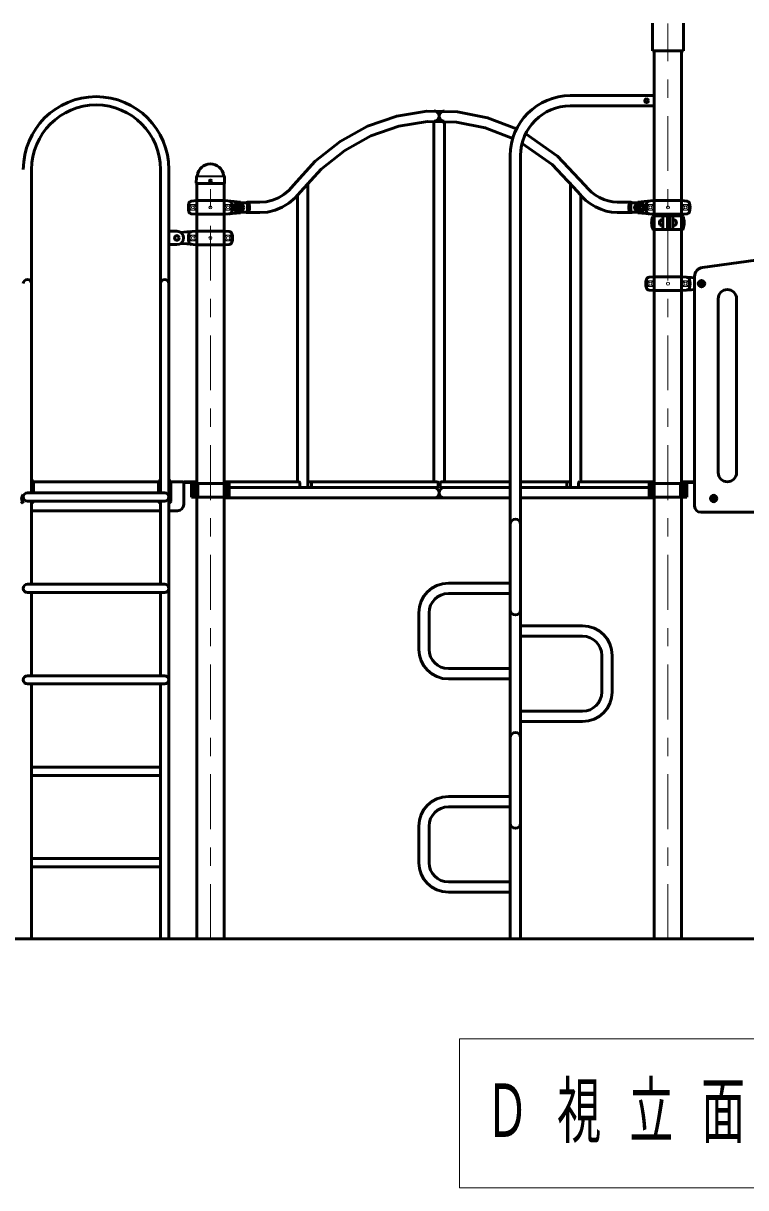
# Model space of a CAD drawing. Units: millimetres on the paper, scale 1:60. Extents: x -385 to 0, y -594 to 267.
# Drawn here: x -144.6 to -105.1, y -143.4 to -79.7 of the extents above; entities that cross this region are included whole.
import ezdxf

# ---------------------------------------------------------------- set-up
doc = ezdxf.new("R2010")
doc.units = ezdxf.units.MM
doc.linetypes.add('USER1', pattern=[4.5, 2.5, -2])
doc.linetypes.add('USER2', pattern=[6, 3, -1, 1, -1])
doc.layers.add('LY_1', color=140, linetype='Continuous', lineweight=50)
doc.styles.add('ＭＳ ゴシック', font='')
doc.styles.get('ＭＳ ゴシック').set_extended_font_data('MS Gothic')

msp = doc.modelspace()

# ---------------------------------------------------------------- linework, layer by layer
at = {"layer": 'LY_1'}
for p, q in [((-110.204, -81.219), (-110.204, -79.719)), ((-108.511, -81.219), (-108.511, -79.719)), ((-110.204, -81.219), (-108.511, -81.219)), ((-110.1, -129.794), (-110.1, -81.149)), ((-108.615, -129.794), (-108.615, -81.149)), ((-110.1, -83.677), (-114.691, -83.677)), ((-110.1, -84.244), (-114.691, -84.244)), ((-122.141, -104.794), (-122.141, -85.082)), ((-121.574, -104.794), (-121.574, -85.082)), ((-117.974, -86.961), (-117.974, -129.794)), ((-117.407, -86.961), (-117.407, -129.794)), ((-144.131, -105.401), (-144.131, -87.71)), ((-137.084, -105.401), (-137.084, -87.71)), ((-136.631, -129.794), (-136.631, -87.711)), ((-135.132, -88.469), (-135.125, -88.138)), ((-135.123, -88.477), (-135.132, -88.469)), ((-135.123, -88.477), (-133.591, -88.477)), ((-135.104, -88.09), (-135.086, -88.072)), ((-135.1, -129.794), (-135.1, -88.477)), ((-133.611, -88.09), (-133.629, -88.072)), ((-133.615, -129.794), (-133.615, -88.477)), ((-133.583, -88.469), (-133.591, -88.477)), ((-133.583, -88.469), (-133.59, -88.138)), ((-129.028, -105.111), (-129.028, -88.449)), ((-114.687, -105.111), (-114.687, -88.449)), ((-129.594, -104.794), (-129.594, -89.133)), ((-114.12, -104.794), (-114.12, -89.133)), ((-135.124, -89.419), (-135.387, -89.442)), ((-135.124, -89.419), (-133.59, -89.419)), ((-133.59, -89.419), (-132.719, -89.504)), ((-132.834, -89.544), (-132.333, -89.544)), ((-132.772, -89.756), (-132.706, -89.717)), ((-132.772, -89.756), (-132.772, -89.832)), ((-132.706, -89.717), (-132.639, -89.756)), ((-132.639, -89.756), (-132.639, -89.832)), ((-132.345, -89.511), (-131.655, -89.511)), ((-132.333, -90.044), (-132.333, -89.544)), ((-112.059, -89.511), (-111.37, -89.511)), ((-110.881, -89.544), (-111.382, -89.544)), ((-111.382, -90.044), (-111.382, -89.544)), ((-111.076, -89.756), (-111.009, -89.717)), ((-111.076, -89.756), (-111.076, -89.832)), ((-111.009, -89.717), (-110.942, -89.756)), ((-110.125, -89.419), (-110.996, -89.504)), ((-110.942, -89.756), (-110.942, -89.832)), ((-108.591, -89.419), (-110.124, -89.419)), ((-108.591, -89.419), (-108.328, -89.442)), ((-135.124, -90.169), (-135.387, -90.146)), ((-135.124, -90.169), (-133.59, -90.169)), ((-133.591, -90.169), (-132.719, -90.084)), ((-132.834, -90.044), (-132.333, -90.044)), ((-132.772, -89.832), (-132.706, -89.871)), ((-132.706, -89.871), (-132.639, -89.832)), ((-132.345, -90.077), (-131.655, -90.077)), ((-112.059, -90.077), (-111.37, -90.077)), ((-110.881, -90.044), (-111.382, -90.044)), ((-111.076, -89.832), (-111.009, -89.871)), ((-111.009, -89.871), (-110.942, -89.832)), ((-110.124, -90.169), (-110.996, -90.084)), ((-110.126, -90.252), (-109.416, -90.252)), ((-108.591, -90.169), (-110.124, -90.169)), ((-109.628, -90.627), (-109.628, -90.269)), ((-109.382, -90.286), (-109.382, -90.969)), ((-109.332, -90.286), (-109.332, -90.969)), ((-108.589, -90.252), (-109.299, -90.252)), ((-109.086, -90.627), (-109.086, -90.269)), ((-108.591, -90.169), (-108.328, -90.146)), ((-110.124, -91.002), (-109.416, -91.002)), ((-109.628, -90.473), (-109.662, -90.471)), ((-109.628, -90.782), (-109.662, -90.783)), ((-109.628, -90.627), (-109.628, -90.986)), ((-108.589, -91.002), (-109.299, -91.002)), ((-109.086, -90.473), (-109.053, -90.471)), ((-109.086, -90.627), (-109.086, -90.986)), ((-109.086, -90.782), (-109.053, -90.783)), ((-136.191, -91.094), (-136.631, -91.094)), ((-135.649, -91.132), (-135.986, -91.156)), ((-135.124, -91.086), (-135.649, -91.132)), ((-133.591, -91.086), (-135.124, -91.086)), ((-133.591, -91.086), (-133.328, -91.109)), ((-136.191, -91.827), (-136.631, -91.827)), ((-135.649, -91.79), (-135.986, -91.765)), ((-135.124, -91.836), (-135.649, -91.79)), ((-133.591, -91.836), (-135.124, -91.836)), ((-133.591, -91.836), (-133.328, -91.813)), ((-107.467, -93.071), (-99.262, -91.951)), ((-110.124, -93.586), (-110.387, -93.609)), ((-110.124, -93.586), (-108.59, -93.586)), ((-108.591, -93.586), (-108.066, -93.632)), ((-107.899, -106.127), (-107.899, -93.566)), ((-108.066, -93.632), (-107.899, -93.644)), ((-107.524, -93.884), (-107.591, -93.922)), ((-107.591, -93.922), (-107.591, -93.999)), ((-107.524, -94.038), (-107.591, -93.999)), ((-107.457, -93.922), (-107.524, -93.884)), ((-107.457, -93.999), (-107.524, -94.038)), ((-107.457, -93.922), (-107.457, -93.999)), ((-110.124, -94.336), (-110.387, -94.313)), ((-110.124, -94.336), (-108.59, -94.336)), ((-108.591, -94.336), (-108.066, -94.29)), ((-108.066, -94.29), (-107.899, -94.277)), ((-106.607, -94.785), (-106.607, -104.294)), ((-105.607, -104.294), (-105.607, -94.785)), ((-144.024, -104.741), (-144.131, -104.741)), ((-144.024, -105.401), (-144.024, -104.741)), ((-144.024, -104.794), (-137.191, -104.794)), ((-137.191, -105.401), (-137.191, -104.741)), ((-137.191, -104.741), (-137.084, -104.741)), ((-136.524, -104.741), (-136.631, -104.741)), ((-136.524, -105.086), (-136.524, -104.741)), ((-136.524, -105.877), (-136.524, -104.741)), ((-135.866, -104.794), (-136.524, -104.794)), ((-135.1, -104.794), (-135.816, -104.794)), ((-135.1, -104.832), (-135.816, -104.832)), ((-135.816, -104.844), (-135.816, -106.044)), ((-135.388, -104.894), (-135.388, -105.644)), ((-135.388, -104.894), (-133.327, -104.894)), ((-135.258, -104.894), (-135.258, -105.644)), ((-135.209, -104.894), (-135.209, -105.644)), ((-135.053, -104.894), (-135.053, -105.644)), ((-129.527, -104.794), (-133.615, -104.794)), ((-133.466, -104.894), (-133.466, -105.644)), ((-133.327, -104.894), (-133.327, -105.644)), ((-129.477, -105.111), (-129.477, -104.844)), ((-121.962, -104.794), (-129.028, -104.794)), ((-128.841, -105.111), (-128.841, -104.844)), ((-121.912, -105.061), (-121.912, -104.844)), ((-121.803, -105.061), (-121.803, -104.844)), ((-121.753, -104.794), (-117.974, -104.794)), ((-117.407, -104.794), (-114.687, -104.794)), ((-114.873, -105.111), (-114.873, -104.844)), ((-114.238, -105.111), (-114.238, -104.844)), ((-114.188, -104.794), (-110.1, -104.794)), ((-110.388, -104.894), (-110.388, -105.644)), ((-108.327, -104.894), (-110.388, -104.894)), ((-110.249, -104.894), (-110.249, -105.644)), ((-108.662, -104.894), (-108.662, -105.644)), ((-108.615, -104.794), (-107.899, -104.794)), ((-108.615, -104.832), (-107.899, -104.832)), ((-108.506, -104.894), (-108.506, -105.644)), ((-108.457, -104.894), (-108.457, -105.644)), ((-108.327, -104.894), (-108.327, -105.644)), ((-144.357, -105.401), (-140.607, -105.401)), ((-136.857, -105.401), (-140.607, -105.401)), ((-135.388, -105.644), (-133.327, -105.644)), ((-121.962, -105.111), (-133.615, -105.111)), ((-133.615, -105.677), (-117.974, -105.677)), ((-121.753, -105.111), (-117.974, -105.111)), ((-117.407, -105.111), (-110.1, -105.111)), ((-117.407, -105.677), (-110.1, -105.677)), ((-108.327, -105.644), (-110.388, -105.644)), ((-106.924, -105.672), (-106.857, -105.634)), ((-106.924, -105.672), (-106.924, -105.749)), ((-106.857, -105.634), (-106.791, -105.672)), ((-106.791, -105.672), (-106.791, -105.749)), ((-144.357, -105.854), (-140.607, -105.854)), ((-144.131, -110.401), (-144.131, -105.854)), ((-144.024, -105.877), (-144.024, -105.854)), ((-136.857, -105.854), (-140.607, -105.854)), ((-137.191, -105.877), (-137.191, -105.854)), ((-137.084, -110.401), (-137.084, -105.854)), ((-106.924, -105.749), (-106.857, -105.788)), ((-106.857, -105.788), (-106.791, -105.749)), ((-144.131, -106.377), (-140.607, -106.377)), ((-137.084, -106.377), (-140.607, -106.377)), ((-136.149, -106.377), (-136.631, -106.377)), ((-98.649, -106.461), (-107.566, -106.461)), ((-144.357, -110.401), (-140.607, -110.401)), ((-136.857, -110.401), (-140.607, -110.401)), ((-121.357, -110.344), (-117.974, -110.344)), ((-144.357, -110.854), (-140.607, -110.854)), ((-144.131, -115.401), (-144.131, -110.854)), ((-136.857, -110.854), (-140.607, -110.854)), ((-137.084, -115.401), (-137.084, -110.854)), ((-121.357, -110.911), (-117.974, -110.911)), ((-122.974, -113.961), (-122.974, -111.961)), ((-122.407, -113.961), (-122.407, -111.961)), ((-114.024, -112.677), (-117.407, -112.677)), ((-114.024, -113.244), (-117.407, -113.244)), ((-112.974, -116.294), (-112.974, -114.294)), ((-112.407, -116.294), (-112.407, -114.294)), ((-117.974, -115.011), (-121.357, -115.011)), ((-144.357, -115.401), (-140.607, -115.401)), ((-144.357, -115.854), (-140.607, -115.854)), ((-144.131, -129.794), (-144.131, -115.854)), ((-136.857, -115.401), (-140.607, -115.401)), ((-136.857, -115.854), (-140.607, -115.854)), ((-137.084, -129.794), (-137.084, -115.854)), ((-117.974, -115.577), (-121.357, -115.577)), ((-117.407, -117.344), (-114.024, -117.344)), ((-117.407, -117.911), (-114.024, -117.911)), ((-144.131, -120.401), (-140.607, -120.401)), ((-144.131, -120.854), (-140.607, -120.854)), ((-137.084, -120.401), (-140.607, -120.401)), ((-137.084, -120.854), (-140.607, -120.854)), ((-121.357, -122.011), (-117.974, -122.011)), ((-121.357, -122.577), (-117.974, -122.577)), ((-122.974, -125.627), (-122.974, -123.627)), ((-122.407, -125.627), (-122.407, -123.627)), ((-144.131, -125.401), (-140.607, -125.401)), ((-137.084, -125.401), (-140.607, -125.401)), ((-144.131, -125.854), (-140.607, -125.854)), ((-137.084, -125.854), (-140.607, -125.854)), ((-117.974, -126.677), (-121.357, -126.677)), ((-117.974, -127.244), (-121.357, -127.244)), ((-153.457, -129.794), (-38.286, -129.794))]:
    msp.add_line(p, q, dxfattribs=at)
at = {"layer": 'LY_1', "color": 7, "linetype": 'USER2', "lineweight": 13}
for p, q in [((-109.357, -129.794), (-109.357, -79.724)), ((-134.357, -129.794), (-134.357, -88.057))]:
    msp.add_line(p, q, dxfattribs=at)
at = {"layer": 'LY_1', "color": 7, "lineweight": 13}
for p, q in [((-135.102, -88.119), (-133.613, -88.119)), ((-135.072, -88.061), (-133.646, -88.061)), ((-135.47, -89.948), (-135.47, -89.64)), ((-135.162, -89.64), (-135.47, -89.64)), ((-133.553, -89.64), (-133.245, -89.64)), ((-133.245, -89.948), (-133.245, -89.64)), ((-110.162, -89.64), (-110.47, -89.64)), ((-110.47, -89.948), (-110.47, -89.64)), ((-108.553, -89.64), (-108.245, -89.64)), ((-108.245, -89.948), (-108.245, -89.64)), ((-135.162, -89.948), (-135.47, -89.948)), ((-133.553, -89.948), (-133.245, -89.948)), ((-110.162, -89.948), (-110.47, -89.948)), ((-109.224, -90.286), (-109.224, -90.969)), ((-108.553, -89.948), (-108.245, -89.948)), ((-135.47, -91.615), (-135.47, -91.307)), ((-135.162, -91.307), (-135.47, -91.307)), ((-135.162, -91.615), (-135.47, -91.615)), ((-133.553, -91.307), (-133.245, -91.307)), ((-133.553, -91.615), (-133.245, -91.615)), ((-133.245, -91.615), (-133.245, -91.307)), ((-110.162, -93.807), (-110.47, -93.807)), ((-110.47, -94.115), (-110.47, -93.807)), ((-110.162, -94.115), (-110.47, -94.115)), ((-108.553, -93.807), (-108.245, -93.807)), ((-108.553, -94.115), (-108.245, -94.115)), ((-108.245, -94.115), (-108.245, -93.807)), ((-120.744, -135.269), (-120.744, -143.402)), ((-69.944, -135.269), (-120.744, -135.269)), ((-120.744, -143.402), (-69.944, -143.402))]:
    msp.add_line(p, q, dxfattribs=at)
at = {"layer": 'LY_1', "color": 7, "linetype": 'USER1', "lineweight": 13}
for p, q in [((-135.107, -89.436), (-135.107, -90.152)), ((-133.607, -89.436), (-133.607, -90.152)), ((-110.107, -89.436), (-110.107, -90.152)), ((-108.607, -89.436), (-108.607, -90.152))]:
    msp.add_line(p, q, dxfattribs=at)
at = {"layer": 'LY_1'}
for points in [[(-117.631, -85.5), (-119.21, -84.889), (-120.855, -84.564), (-122.525, -84.534), (-124.178, -84.8), (-125.774, -85.354), (-127.27, -86.184), (-128.631, -87.267), (-129.822, -88.577)], [(-117.836, -86.018), (-119.338, -85.437), (-120.904, -85.128), (-122.494, -85.1), (-124.068, -85.353), (-125.586, -85.881), (-127.01, -86.67), (-128.306, -87.701), (-129.439, -88.948)], [(-113.897, -88.571), (-115.39, -86.99), (-117.129, -85.763)], [(-114.28, -88.942), (-115.686, -87.45), (-117.323, -86.288)], [(-129.818, -88.571), (-130.063, -88.846), (-130.341, -89.079), (-130.645, -89.265), (-130.97, -89.4), (-131.309, -89.483), (-131.655, -89.511)], [(-129.434, -88.942), (-129.731, -89.274), (-130.066, -89.555), (-130.434, -89.78), (-130.827, -89.944), (-131.237, -90.044), (-131.655, -90.077)], [(-114.28, -88.942), (-114.068, -89.189), (-113.834, -89.41), (-113.581, -89.602), (-113.311, -89.764), (-113.028, -89.894), (-112.734, -89.99), (-112.432, -90.051), (-112.127, -90.076), (-112.093, -90.077), (-112.059, -90.077)], [(-113.897, -88.571), (-113.722, -88.776), (-113.528, -88.958), (-113.318, -89.118), (-113.095, -89.252), (-112.86, -89.359), (-112.617, -89.438), (-112.368, -89.489), (-112.115, -89.51), (-112.087, -89.51), (-112.059, -89.511)], [(-132.834, -89.544), (-132.863, -89.546), (-132.892, -89.553), (-132.919, -89.563), (-132.946, -89.577), (-132.97, -89.596), (-132.992, -89.617), (-133.011, -89.642), (-133.028, -89.669), (-133.04, -89.698), (-133.05, -89.729), (-133.056, -89.761), (-133.057, -89.794), (-133.056, -89.827), (-133.05, -89.859), (-133.04, -89.89), (-133.028, -89.919), (-133.011, -89.946), (-132.992, -89.971), (-132.97, -89.992), (-132.946, -90.01), (-132.919, -90.025), (-132.892, -90.035), (-132.863, -90.042), (-132.834, -90.044)], [(-132.81, -89.544), (-132.839, -89.546), (-132.868, -89.553), (-132.896, -89.563), (-132.922, -89.577), (-132.946, -89.596), (-132.968, -89.617), (-132.987, -89.642), (-133.004, -89.669), (-133.017, -89.698), (-133.026, -89.729), (-133.032, -89.761), (-133.034, -89.794), (-133.032, -89.827), (-133.026, -89.859), (-133.017, -89.89), (-133.004, -89.919), (-132.987, -89.946), (-132.968, -89.971), (-132.946, -89.992), (-132.922, -90.01), (-132.896, -90.025), (-132.868, -90.035), (-132.839, -90.042), (-132.81, -90.044)], [(-132.405, -90.044), (-132.389, -90.06), (-132.373, -90.071), (-132.356, -90.076), (-132.339, -90.077), (-132.322, -90.072), (-132.305, -90.063), (-132.289, -90.048), (-132.274, -90.029), (-132.261, -90.006), (-132.249, -89.979), (-132.239, -89.948), (-132.23, -89.915), (-132.224, -89.879), (-132.22, -89.842), (-132.218, -89.804), (-132.219, -89.765), (-132.222, -89.728), (-132.227, -89.691), (-132.234, -89.657), (-132.243, -89.624), (-132.255, -89.595), (-132.267, -89.57), (-132.282, -89.549), (-132.297, -89.532), (-132.313, -89.52), (-132.33, -89.513), (-132.347, -89.511), (-132.364, -89.514), (-132.381, -89.522), (-132.397, -89.535), (-132.401, -89.54), (-132.405, -89.544)], [(-111.31, -90.044), (-111.326, -90.06), (-111.343, -90.071), (-111.36, -90.076), (-111.377, -90.077), (-111.395, -90.072), (-111.411, -90.062), (-111.427, -90.046), (-111.442, -90.026), (-111.456, -90.002), (-111.468, -89.974), (-111.478, -89.942), (-111.486, -89.907), (-111.492, -89.871), (-111.495, -89.833), (-111.497, -89.794), (-111.495, -89.755), (-111.492, -89.717), (-111.486, -89.68), (-111.478, -89.646), (-111.468, -89.614), (-111.456, -89.586), (-111.442, -89.562), (-111.427, -89.542), (-111.411, -89.526), (-111.395, -89.516), (-111.377, -89.511), (-111.36, -89.512), (-111.343, -89.517), (-111.326, -89.528), (-111.31, -89.544)], [(-110.905, -89.544), (-110.876, -89.546), (-110.847, -89.553), (-110.819, -89.563), (-110.793, -89.577), (-110.769, -89.596), (-110.747, -89.617), (-110.727, -89.642), (-110.711, -89.669), (-110.698, -89.698), (-110.689, -89.729), (-110.683, -89.761), (-110.681, -89.794), (-110.683, -89.827), (-110.689, -89.859), (-110.698, -89.89), (-110.711, -89.919), (-110.727, -89.946), (-110.747, -89.971), (-110.769, -89.992), (-110.793, -90.01), (-110.819, -90.025), (-110.847, -90.035), (-110.876, -90.042), (-110.905, -90.044)], [(-110.881, -89.544), (-110.852, -89.546), (-110.823, -89.553), (-110.795, -89.563), (-110.769, -89.577), (-110.745, -89.596), (-110.723, -89.617), (-110.703, -89.642), (-110.687, -89.669), (-110.674, -89.698), (-110.665, -89.729), (-110.659, -89.761), (-110.657, -89.794), (-110.659, -89.827), (-110.665, -89.859), (-110.674, -89.89), (-110.687, -89.919), (-110.703, -89.946), (-110.723, -89.971), (-110.745, -89.992), (-110.769, -90.01), (-110.795, -90.025), (-110.823, -90.035), (-110.852, -90.042), (-110.881, -90.044)]]:
    msp.add_lwpolyline(points, dxfattribs=at)
for centre, radius in [((-110.524, -83.961), 0.1), ((-134.357, -88.344), 0.05), ((-132.706, -89.794), 0.175), ((-111.009, -89.794), 0.175), ((-136.191, -91.461), 0.125), ((-107.524, -93.961), 0.175), ((-106.857, -105.711), 0.175)]:
    msp.add_circle(centre, radius, dxfattribs=at)
at = {"layer": 'LY_1', "color": 7, "lineweight": 13}
for centre, radius in [((-135.316, -89.794), 0.154), ((-135.316, -89.794), 0.0833), ((-134.357, -89.794), 0.0833), ((-133.399, -89.794), 0.154), ((-133.399, -89.794), 0.0833), ((-132.706, -89.794), 0.0917), ((-111.009, -89.794), 0.0917), ((-110.316, -89.794), 0.154), ((-110.316, -89.794), 0.0833), ((-109.357, -89.794), 0.0833), ((-108.399, -89.794), 0.154), ((-108.399, -89.794), 0.0833), ((-135.316, -91.461), 0.154), ((-135.316, -91.461), 0.0833), ((-134.357, -91.461), 0.0833), ((-133.399, -91.461), 0.154), ((-133.399, -91.461), 0.0833), ((-110.316, -93.961), 0.154), ((-110.316, -93.961), 0.0833), ((-109.357, -93.961), 0.0833), ((-108.399, -93.961), 0.154), ((-108.399, -93.961), 0.0833), ((-107.524, -93.961), 0.2), ((-107.524, -93.961), 0.0917), ((-106.857, -105.711), 0.2), ((-106.857, -105.711), 0.0917)]:
    msp.add_circle(centre, radius, dxfattribs=at)
at = {"layer": 'LY_1', "color": 7, "linetype": 'USER1', "lineweight": 13}
for centre, radius in [((-132.706, -89.794), 0.125), ((-132.706, -89.794), 0.104), ((-111.009, -89.794), 0.125), ((-111.009, -89.794), 0.104), ((-107.524, -93.961), 0.104), ((-106.857, -105.711), 0.104)]:
    msp.add_circle(centre, radius, dxfattribs=at)
at = {"layer": 'LY_1'}
for centre, radius, start, end in [((-140.607, -87.711), 3.977, 0, 180), ((-114.691, -86.961), 3.283, 90, 180), ((-140.607, -87.711), 3.523, 0, 180), ((-122.141, -84.798), 0.283, 271.75349, 91.77526), ((-121.574, -84.798), 0.283, 88.22485, 268.24651), ((-114.691, -86.961), 2.717, 90, 180), ((-134.357, -88.127), 0.72, 90, 173.3676), ((-134.357, -88.127), 0.72, 6.6324, 90), ((-135.055, -88.14), 0.07, 135, 178.99605), ((-135.119, -88.039), 0.0467, 315, 353.3676), ((-133.596, -88.039), 0.0467, 186.6324, 225), ((-133.66, -88.14), 0.07, 1.00395, 45), ((-134.732, -89.794), 0.833, 163.80375, 196.19625), ((-135.373, -89.608), 0.167, 95, 163.80375), ((-133.342, -89.608), 0.167, 16.19625, 85), ((-133.982, -89.794), 0.833, 343.80375, 16.19625), ((-109.732, -89.794), 0.833, 163.80375, 196.19625), ((-110.373, -89.608), 0.167, 95, 163.80375), ((-108.342, -89.608), 0.167, 16.19625, 85), ((-108.982, -89.794), 0.833, 343.80375, 16.19625), ((-135.373, -89.98), 0.167, 196.19625, 265), ((-133.342, -89.98), 0.167, 275, 343.80375), ((-110.373, -89.98), 0.167, 196.19625, 265), ((-109.314, -90.627), 0.935, 159.19706, 200.80294), ((-110.126, -90.319), 0.0667, 90, 159.19706), ((-109.612, -90.269), 0.0167, 90, 180), ((-109.416, -90.286), 0.0333, 0, 90), ((-109.299, -90.286), 0.0333, 90, 180), ((-109.103, -90.269), 0.0167, 0, 90), ((-108.589, -90.319), 0.0667, 20.80294, 90), ((-109.401, -90.627), 0.935, 339.19706, 20.80294), ((-108.342, -89.98), 0.167, 275, 343.80375), ((-110.126, -90.936), 0.0667, 200.80294, 270), ((-109.667, -90.627), 0.156, 88, 272), ((-109.612, -90.986), 0.0167, 180, 270), ((-109.416, -90.969), 0.0333, 270, 0), ((-109.299, -90.969), 0.0333, 180, 270), ((-109.103, -90.986), 0.0167, 270, 0), ((-109.048, -90.627), 0.156, 268, 92), ((-108.589, -90.936), 0.0667, 270, 339.19706), ((-136.191, -91.461), 0.367, 270, 90), ((-134.732, -91.461), 0.833, 163.80375, 196.19625), ((-135.373, -91.275), 0.167, 95, 163.80375), ((-135.373, -91.647), 0.167, 196.19625, 265), ((-133.342, -91.275), 0.167, 16.19625, 85), ((-133.342, -91.647), 0.167, 275, 343.80375), ((-133.982, -91.461), 0.833, 343.80375, 16.19625), ((-110.373, -93.775), 0.167, 95, 163.80375), ((-108.342, -93.775), 0.167, 16.19625, 85), ((-107.399, -93.566), 0.5, 97.46846, 180), ((-144.357, -93.961), 0.227, 0, 180), ((-136.857, -93.961), 0.227, 0, 180), ((-109.732, -93.961), 0.833, 163.80375, 196.19625), ((-110.373, -94.147), 0.167, 196.19625, 265), ((-108.342, -94.147), 0.167, 275, 343.80375), ((-108.982, -93.961), 0.833, 343.80375, 16.19625), ((-106.107, -94.785), 0.5, 0, 180), ((-106.107, -104.294), 0.5, 180, 0), ((-135.866, -104.844), 0.05, 0, 90), ((-129.527, -104.844), 0.05, 0, 90), ((-128.791, -104.844), 0.05, 90, 180), ((-121.962, -104.844), 0.05, 0, 90), ((-121.962, -105.061), 0.05, 270, 0), ((-121.753, -104.844), 0.05, 90, 180), ((-121.753, -105.061), 0.05, 180, 270), ((-114.923, -104.844), 0.05, 0, 90), ((-114.188, -104.844), 0.05, 90, 180), ((-144.357, -105.719), 0.317, 135.70796, 224.29204), ((-144.357, -105.627), 0.227, 90, 270), ((-136.857, -105.627), 0.227, 270, 90), ((-136.857, -105.719), 0.317, 315.70796, 44.29204), ((-122.141, -105.394), 0.283, 270, 90), ((-121.574, -105.394), 0.283, 90, 270), ((-144.357, -105.627), 0.417, 216.8699, 237.04363), ((-144.357, -105.627), 0.417, 302.95637, 323.1301), ((-136.857, -105.627), 0.417, 216.8699, 237.04363), ((-136.857, -105.627), 0.417, 302.95637, 323.1301), ((-136.149, -106.044), 0.333, 270, 0), ((-107.566, -106.127), 0.333, 180, 270), ((-117.691, -107.127), 0.283, 0, 180), ((-144.357, -110.627), 0.227, 90, 270), ((-136.857, -110.627), 0.227, 270, 90), ((-121.357, -111.961), 1.617, 90, 180), ((-121.357, -111.961), 1.05, 90, 180), ((-117.691, -111.794), 0.283, 180, 0), ((-114.024, -114.294), 1.617, 0, 90), ((-114.024, -114.294), 1.05, 0, 90), ((-121.357, -113.961), 1.617, 180, 270), ((-121.357, -113.961), 1.05, 180, 270), ((-144.357, -115.627), 0.227, 90, 270), ((-136.857, -115.627), 0.227, 270, 90), ((-114.024, -116.294), 1.617, 270, 0), ((-114.024, -116.294), 1.05, 270, 0), ((-117.691, -118.794), 0.283, 0, 180), ((-121.357, -123.627), 1.617, 90, 180), ((-121.357, -123.627), 1.05, 90, 180), ((-117.691, -123.461), 0.283, 180, 0), ((-121.357, -125.627), 1.617, 180, 270), ((-121.357, -125.627), 1.05, 180, 270)]:
    msp.add_arc(centre, radius, start, end, dxfattribs=at)
at = {"layer": 'LY_1', "color": 7, "lineweight": 13}
for centre, radius, start, end in [((-137.295, -89.794), 2.139, 355.87048, 4.12952), ((-131.42, -89.794), 2.139, 175.87048, 184.12952), ((-112.295, -89.794), 2.139, 355.87048, 4.12952), ((-106.42, -89.794), 2.139, 175.87048, 184.12952), ((-109.257, -90.286), 0.0333, 0, 90), ((-109.257, -90.969), 0.0333, 270, 0), ((-137.295, -91.461), 2.139, 355.87048, 4.12952), ((-131.42, -91.461), 2.139, 175.87048, 184.12952), ((-112.295, -93.961), 2.139, 355.87048, 4.12952), ((-106.42, -93.961), 2.139, 175.87048, 184.12952)]:
    msp.add_arc(centre, radius, start, end, dxfattribs=at)
at = {"layer": 'LY_1', "color": 7, "linetype": 'USER1', "lineweight": 13}
for centre, start, end in [((-133.591, -89.436), 88.01112, 180), ((-110.124, -89.436), 0, 91.98888), ((-133.591, -90.152), 180, 270), ((-110.124, -90.152), 270, 0)]:
    msp.add_arc(centre, 0.0167, start, end, dxfattribs=at)

# ---------------------------------------------------------------- texts
at = {"layer": 'LY_1', "color": 7, "insert": (-119.344, -139.336), "char_height": 2.933, "attachment_point": 4, "style": 'ＭＳ ゴシック'}
msp.add_mtext('\\T1.64;\\W0.6;Ｄ視立面図\u3000Ｓ＝１／６０', dxfattribs=at)

doc.saveas('drawing.dxf')
